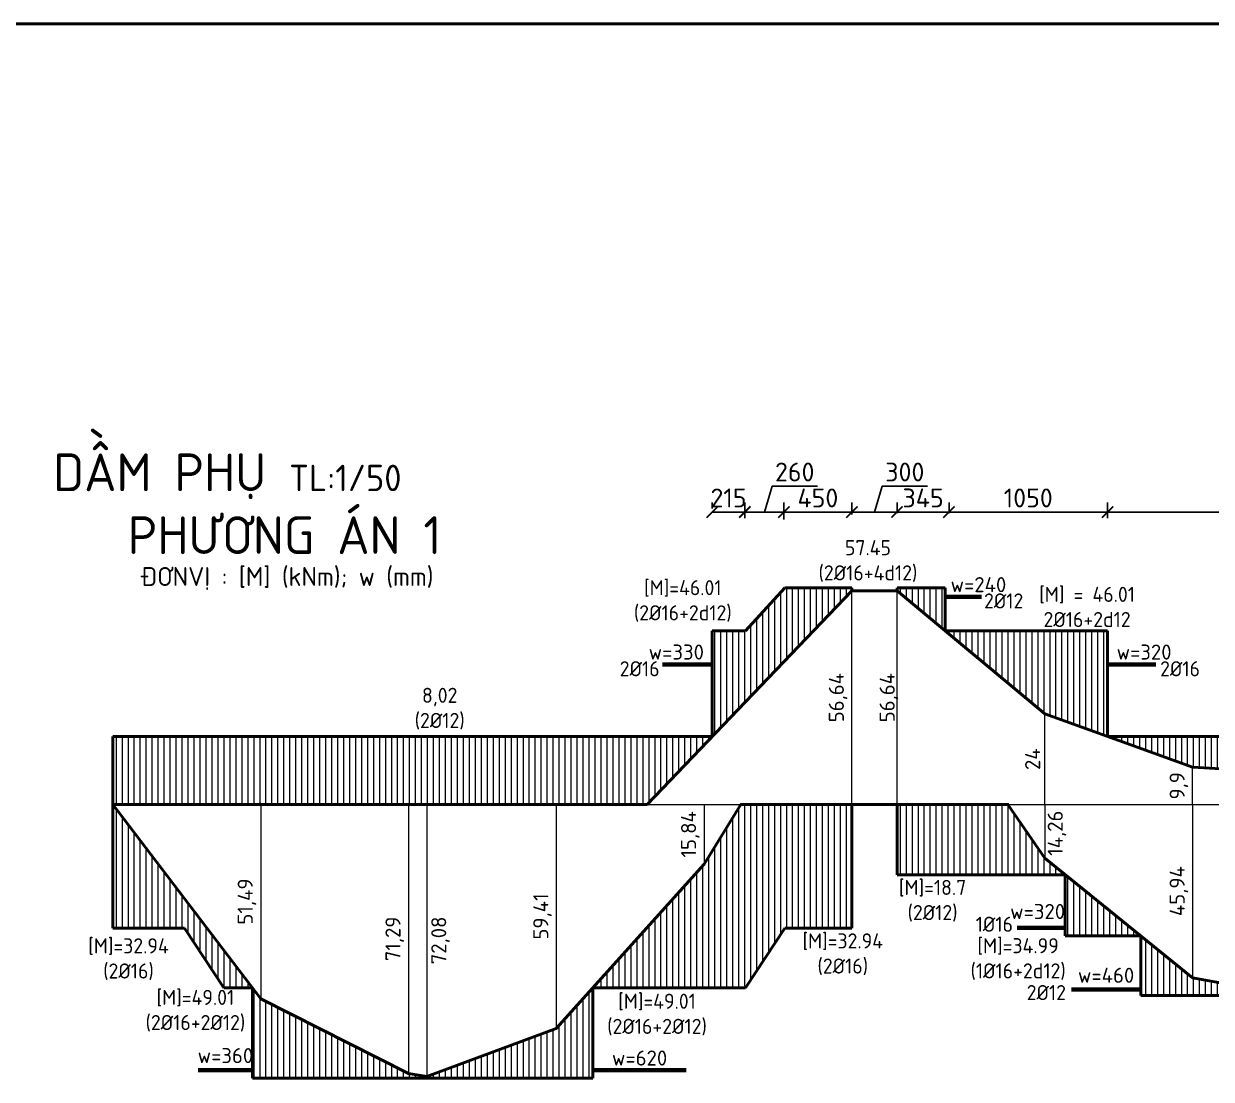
# Model space of a CAD drawing. Header units: millimetres. Extents: x 0 to 4970, y -594 to 1412.
# Drawn here: x 1896.7 to 2054.2, y 440.9 to 580.8 of the extents above; entities that cross this region are included whole.
import ezdxf

# ---------------------------------------------------------------- set-up
doc = ezdxf.new("R2010")
doc.units = ezdxf.units.MM
doc.header["$LTSCALE"] = 0.35
doc.header["$PDMODE"] = 3
doc.layers.get('0').update_dxf_attribs({"lineweight": 50})
for name, color, linetype, lineweight in [('Cotthepcat', 3, 'Continuous', 70), ('DuongBaoBieuDo', 2, 'Continuous', 50), ('Kich Thuoc', 1, 'Continuous', 20), ('Ky Hieu', 4, 'Continuous', 20), ('Text', 40, 'Continuous', 20)]:
    doc.layers.add(name, color=color, linetype=linetype, lineweight=lineweight)
doc.styles.get("Standard").update_dxf_attribs({"font": 'isocpeur.ttf'})
doc.styles.add('VN', font='')
doc.styles.get('VN').set_extended_font_data('TCVN 7284')
doc.dimstyles.new('Dim50', dxfattribs={"dimtxt": 2.5, "dimasz": 1.5, "dimexe": 1.25, "dimexo": 0.625, "dimtad": 1, "dimlfac": 50, "dimtxsty": 'Standard', "dimblk": 'ARCHTICK', "dimcen": 2.5, "dimadec": 0, "dimazin": 0, "dimtfac": 1, "dimtmove": 0, "dimatfit": 3, "dimfxl": 1, "dimarcsym": 0})
doc.dimstyles.new('Dim50KT', dxfattribs={"dimtxt": 2.5, "dimasz": 1.5, "dimexe": 1.25, "dimexo": 0.625, "dimtad": 1, "dimlfac": 50, "dimtxsty": 'Standard', "dimblk": 'ARCHTICK', "dimcen": 2.5, "dimse1": 1, "dimse2": 1, "dimsd1": 1, "dimsd2": 1, "dimadec": 0, "dimazin": 0, "dimtfac": 1, "dimtmove": 0, "dimatfit": 3, "dimfxl": 1, "dimarcsym": 0})
doc.dimstyles.new('DimBDB2', dxfattribs={"dimtxt": 2, "dimasz": 1.5, "dimexe": 1.25, "dimexo": 0.625, "dimtad": 1, "dimlfac": 2, "dimtxsty": 'Standard', "dimblk": 'ARCHTICK', "dimcen": 2.5, "dimse1": 1, "dimse2": 1, "dimsd1": 1, "dimsd2": 1, "dimadec": 0, "dimazin": 0, "dimtfac": 1, "dimtmove": 0, "dimatfit": 3, "dimfxl": 1, "dimarcsym": 0})

# ---------------------------------------------------------------- blocks, each defined once
blk = doc.blocks.new('*D79')
at = {"layer": 'Defpoints', "color": 0}
for p in [(1972.16, 442.06), (1984.56, 442.06), (1984.56, 442.06)]:
    blk.add_point(p, dxfattribs=at)
at = {"layer": 'Kich Thuoc', "color": 0, "insert": (1978.36, 443.69), "char_height": 2.5, "attachment_point": 5}
blk.add_mtext('{\\H0.8x;w=620}', dxfattribs=at)
blk = doc.blocks.new('_ArchTick')
at = {"color": 0, "linetype": 'ByBlock', "const_width": 0.15}
blk.add_lwpolyline([(-0.5, -0.5), (0.5, 0.5)], dxfattribs=at)
blk = doc.blocks.new('*D80')
at = {"layer": 'Defpoints', "color": 0}
for p in [(1981.4, 495.87), (1988, 495.87), (1988, 493.3)]:
    blk.add_point(p, dxfattribs=at)
at = {"layer": 'Kich Thuoc', "color": 0, "insert": (1983.23, 497.5), "char_height": 2.5, "attachment_point": 5}
blk.add_mtext('{\\H0.8x;w=330}', dxfattribs=at)
blk = doc.blocks.new('*D81')
at = {"layer": 'Defpoints', "color": 0}
for p in [(2018.9, 504.82), (2023.7, 504.82), (2023.7, 504.82)]:
    blk.add_point(p, dxfattribs=at)
at = {"layer": 'Kich Thuoc', "color": 0, "insert": (2023.3, 506.44), "char_height": 2.5, "attachment_point": 5}
blk.add_mtext('{\\H0.8x;w=240}', dxfattribs=at)
blk = doc.blocks.new('*D82')
at = {"layer": 'Defpoints', "color": 0}
for p in [(2040.42, 495.87), (2046.82, 495.87), (2046.82, 495.87)]:
    blk.add_point(p, dxfattribs=at)
at = {"layer": 'Kich Thuoc', "color": 0, "insert": (2045.27, 497.5), "char_height": 2.5, "attachment_point": 5}
blk.add_mtext('{\\H0.8x;w=320}', dxfattribs=at)
blk = doc.blocks.new('*D6')
at = {"layer": 'Defpoints', "color": 0}
for p in [(2029.21, 461.47), (2035.61, 461.49), (2035.61, 461.47)]:
    blk.add_point(p, dxfattribs=at)
at = {"layer": 'Kich Thuoc', "color": 0, "insert": (2031.15, 463.11), "char_height": 2.5, "attachment_point": 5}
blk.add_mtext('{\\H0.8x;w=320}', dxfattribs=at)
blk = doc.blocks.new('*D7')
at = {"layer": 'Defpoints', "color": 0}
for p in [(2035.63, 453.03), (2044.83, 453.03), (2044.83, 453.03)]:
    blk.add_point(p, dxfattribs=at)
at = {"layer": 'Kich Thuoc', "color": 0, "insert": (2040.23, 454.66), "char_height": 2.5, "attachment_point": 5}
blk.add_mtext('{\\H0.8x;w=460}', dxfattribs=at)
blk = doc.blocks.new('*D85')
at = {"layer": 'Defpoints', "color": 0}
for p in [(1928.11, 477.3), (1928.11, 451.55), (1928.11, 451.55)]:
    blk.add_point(p, dxfattribs=at)
at = {"layer": 'Kich Thuoc', "color": 0, "insert": (1926.29, 464.43), "char_height": 2, "attachment_point": 5, "rotation": 90}
blk.add_mtext('51,49', dxfattribs=at)
blk = doc.blocks.new('*D86')
at = {"layer": 'Defpoints', "color": 0}
for p in [(1947.71, 477.3), (1947.71, 441.65), (1947.71, 441.65)]:
    blk.add_point(p, dxfattribs=at)
at = {"layer": 'Kich Thuoc', "color": 0, "insert": (1945.89, 459.48), "char_height": 2, "attachment_point": 5, "rotation": 90}
blk.add_mtext('71,29', dxfattribs=at)
blk = doc.blocks.new('*D87')
at = {"layer": 'Defpoints', "color": 0}
for p in [(1950.16, 477.3), (1950.16, 441.26), (1953.78, 441.26)]:
    blk.add_point(p, dxfattribs=at)
at = {"layer": 'Kich Thuoc', "color": 0, "insert": (1951.96, 459.28), "char_height": 2, "attachment_point": 5, "rotation": 90}
blk.add_mtext('72,08', dxfattribs=at)
blk = doc.blocks.new('*D88')
at = {"layer": 'Defpoints', "color": 0}
for p in [(1967.31, 477.3), (1967.31, 447.59), (1967.31, 447.59)]:
    blk.add_point(p, dxfattribs=at)
at = {"layer": 'Kich Thuoc', "color": 0, "insert": (1965.49, 462.45), "char_height": 2, "attachment_point": 5, "rotation": 90}
blk.add_mtext('59,41', dxfattribs=at)
blk = doc.blocks.new('*D89')
at = {"layer": 'Defpoints', "color": 0}
for p in [(1986.91, 477.3), (1986.91, 469.38), (1986.91, 469.38)]:
    blk.add_point(p, dxfattribs=at)
at = {"layer": 'Kich Thuoc', "color": 0, "insert": (1985.09, 473.34), "char_height": 2, "attachment_point": 5, "rotation": 90}
blk.add_mtext('15,84', dxfattribs=at)
blk = doc.blocks.new('*D90')
at = {"layer": 'Defpoints', "color": 0}
for p in [(2006.51, 505.62), (2006.51, 477.3), (2006.51, 477.3)]:
    blk.add_point(p, dxfattribs=at)
at = {"layer": 'Kich Thuoc', "color": 0, "insert": (2004.69, 491.46), "char_height": 2, "attachment_point": 5, "rotation": 90}
blk.add_mtext('56,64', dxfattribs=at)
blk = doc.blocks.new('*D91')
at = {"layer": 'Defpoints', "color": 0}
for p in [(2012.51, 505.62), (2012.51, 477.3), (2013.25, 477.3)]:
    blk.add_point(p, dxfattribs=at)
at = {"layer": 'Kich Thuoc', "color": 0, "insert": (2011.43, 491.46), "char_height": 2, "attachment_point": 5, "rotation": 90}
blk.add_mtext('56,64', dxfattribs=at)
blk = doc.blocks.new('*D92')
at = {"layer": 'Defpoints', "color": 0}
for p in [(2032.11, 489.3), (2032.11, 477.3), (2032.11, 477.3)]:
    blk.add_point(p, dxfattribs=at)
at = {"layer": 'Kich Thuoc', "color": 0, "insert": (2030.49, 483.3), "char_height": 2, "attachment_point": 5, "rotation": 90}
blk.add_mtext('24', dxfattribs=at)
blk = doc.blocks.new('*D93')
at = {"layer": 'Defpoints', "color": 0}
for p in [(2032.11, 477.3), (2032.88, 470.17), (2035.55, 470.17)]:
    blk.add_point(p, dxfattribs=at)
at = {"layer": 'Kich Thuoc', "color": 0, "insert": (2033.72, 473.49), "char_height": 2, "attachment_point": 5, "rotation": 90}
blk.add_mtext('14,26', dxfattribs=at)
blk = doc.blocks.new('*D94')
at = {"layer": 'Defpoints', "color": 0}
for p in [(2051.71, 482.25), (2051.71, 477.3), (2051.71, 477.3)]:
    blk.add_point(p, dxfattribs=at)
at = {"layer": 'Kich Thuoc', "color": 0, "insert": (2049.89, 479.77), "char_height": 2, "attachment_point": 5, "rotation": 90}
blk.add_mtext('9,9', dxfattribs=at)
blk = doc.blocks.new('*D96')
at = {"layer": 'Defpoints', "color": 0}
for p in [(2051.71, 477.3), (2051.71, 454.33), (2051.71, 454.33)]:
    blk.add_point(p, dxfattribs=at)
at = {"layer": 'Kich Thuoc', "color": 0, "insert": (2049.89, 465.81), "char_height": 2, "attachment_point": 5, "rotation": 90}
blk.add_mtext('45,94', dxfattribs=at)
blk = doc.blocks.new('*D14')
at = {"layer": 'Defpoints', "color": 0}
for p in [(1917.23, 442.39), (1929.63, 442.39), (1929.63, 442.39)]:
    blk.add_point(p, dxfattribs=at)
at = {"layer": 'Kich Thuoc', "color": 0, "insert": (1923.43, 444.01), "char_height": 2.5, "attachment_point": 5}
blk.add_mtext('{\\H0.8x;w=360}', dxfattribs=at)
blk = doc.blocks.new('*D15')
at = {"layer": 'Defpoints', "color": 0}
for p in [(1988, 515.92), (1992.31, 516.06), (1992.31, 515.92)]:
    blk.add_point(p, dxfattribs=at)
at = {"layer": 'Kich Thuoc', "color": 0, "lineweight": -2}
for p, q in [((1988, 516.55), (1988, 517.31)), ((1992.31, 516.55), (1992.31, 517.31)), ((1988, 516.06), (1992.31, 516.06))]:
    blk.add_line(p, q, dxfattribs=at)
at = {"layer": 'Kich Thuoc', "color": 0, "lineweight": -2, "xscale": 1.5, "yscale": 1.5, "zscale": 1.5, "rotation": 180}
blk.add_blockref('_ArchTick', (1988, 516.06), dxfattribs=at)
at = {"layer": 'Kich Thuoc', "color": 0, "lineweight": -2, "xscale": 1.5, "yscale": 1.5, "zscale": 1.5}
blk.add_blockref('_ArchTick', (1992.31, 516.06), dxfattribs=at)
at = {"layer": 'Kich Thuoc', "color": 0, "insert": (1990.16, 517.93), "char_height": 2.5, "attachment_point": 5}
blk.add_mtext('215', dxfattribs=at)
blk = doc.blocks.new('*D16')
at = {"layer": 'Defpoints', "color": 0}
for p in [(1997.51, 516.06), (1992.31, 514.62), (1997.51, 514.47)]:
    blk.add_point(p, dxfattribs=at)
at = {"layer": 'Kich Thuoc', "color": 0, "lineweight": -2}
for p, q in [((1994.91, 516.06), (1995.94, 519.49)), ((1995.94, 519.49), (2001.94, 519.49)), ((1992.31, 515.24), (1992.31, 517.31)), ((1997.51, 515.09), (1997.51, 517.31)), ((1992.31, 516.06), (1997.51, 516.06))]:
    blk.add_line(p, q, dxfattribs=at)
at = {"layer": 'Kich Thuoc', "color": 0, "lineweight": -2, "xscale": 1.5, "yscale": 1.5, "zscale": 1.5, "rotation": 180}
blk.add_blockref('_ArchTick', (1992.31, 516.06), dxfattribs=at)
at = {"layer": 'Kich Thuoc', "color": 0, "lineweight": -2, "xscale": 1.5, "yscale": 1.5, "zscale": 1.5}
blk.add_blockref('_ArchTick', (1997.51, 516.06), dxfattribs=at)
at = {"layer": 'Kich Thuoc', "color": 0, "insert": (1998.94, 521.37), "char_height": 2.5, "attachment_point": 5}
blk.add_mtext('260', dxfattribs=at)
blk = doc.blocks.new('*D17')
at = {"layer": 'Defpoints', "color": 0}
for p in [(2006.51, 516.06), (2006.51, 515.09), (1997.51, 514.47)]:
    blk.add_point(p, dxfattribs=at)
at = {"layer": 'Kich Thuoc', "color": 0, "lineweight": -2}
for p, q in [((1997.51, 515.09), (1997.51, 517.31)), ((2006.51, 515.72), (2006.51, 517.31)), ((1997.51, 516.06), (2006.51, 516.06))]:
    blk.add_line(p, q, dxfattribs=at)
at = {"layer": 'Kich Thuoc', "color": 0, "lineweight": -2, "xscale": 1.5, "yscale": 1.5, "zscale": 1.5, "rotation": 180}
blk.add_blockref('_ArchTick', (1997.51, 516.06), dxfattribs=at)
at = {"layer": 'Kich Thuoc', "color": 0, "lineweight": -2, "xscale": 1.5, "yscale": 1.5, "zscale": 1.5}
blk.add_blockref('_ArchTick', (2006.51, 516.06), dxfattribs=at)
at = {"layer": 'Kich Thuoc', "color": 0, "insert": (2002.01, 517.93), "char_height": 2.5, "attachment_point": 5}
blk.add_mtext('450', dxfattribs=at)
blk = doc.blocks.new('*D18')
at = {"layer": 'Defpoints', "color": 0}
for p in [(2006.51, 515.09), (2012.51, 516.06), (2012.51, 515.31)]:
    blk.add_point(p, dxfattribs=at)
at = {"layer": 'Kich Thuoc', "color": 0, "lineweight": -2}
for p, q in [((2009.51, 516.06), (2010.54, 519.49)), ((2010.54, 519.49), (2016.54, 519.49)), ((2006.51, 515.72), (2006.51, 517.31)), ((2012.51, 515.93), (2012.51, 517.31)), ((2006.51, 516.06), (2012.51, 516.06))]:
    blk.add_line(p, q, dxfattribs=at)
at = {"layer": 'Kich Thuoc', "color": 0, "lineweight": -2, "xscale": 1.5, "yscale": 1.5, "zscale": 1.5, "rotation": 180}
blk.add_blockref('_ArchTick', (2006.51, 516.06), dxfattribs=at)
at = {"layer": 'Kich Thuoc', "color": 0, "lineweight": -2, "xscale": 1.5, "yscale": 1.5, "zscale": 1.5}
blk.add_blockref('_ArchTick', (2012.51, 516.06), dxfattribs=at)
at = {"layer": 'Kich Thuoc', "color": 0, "insert": (2013.54, 521.37), "char_height": 2.5, "attachment_point": 5}
blk.add_mtext('300', dxfattribs=at)
blk = doc.blocks.new('*D19')
at = {"layer": 'Defpoints', "color": 0}
for p in [(2012.51, 515.31), (2019.4, 516.06), (2019.4, 515.31)]:
    blk.add_point(p, dxfattribs=at)
at = {"layer": 'Kich Thuoc', "color": 0, "lineweight": -2}
for p, q in [((2012.51, 515.93), (2012.51, 517.31)), ((2019.4, 515.93), (2019.4, 517.31)), ((2012.51, 516.06), (2019.4, 516.06))]:
    blk.add_line(p, q, dxfattribs=at)
at = {"layer": 'Kich Thuoc', "color": 0, "lineweight": -2, "xscale": 1.5, "yscale": 1.5, "zscale": 1.5, "rotation": 180}
blk.add_blockref('_ArchTick', (2012.51, 516.06), dxfattribs=at)
at = {"layer": 'Kich Thuoc', "color": 0, "lineweight": -2, "xscale": 1.5, "yscale": 1.5, "zscale": 1.5}
blk.add_blockref('_ArchTick', (2019.4, 516.06), dxfattribs=at)
at = {"layer": 'Kich Thuoc', "color": 0, "insert": (2015.96, 517.93), "char_height": 2.5, "attachment_point": 5}
blk.add_mtext('345', dxfattribs=at)
blk = doc.blocks.new('*D20')
at = {"layer": 'Defpoints', "color": 0}
for p in [(2019.4, 515.31), (2040.42, 516.06), (2040.42, 514.64)]:
    blk.add_point(p, dxfattribs=at)
at = {"layer": 'Kich Thuoc', "color": 0, "lineweight": -2}
for p, q in [((2019.4, 515.93), (2019.4, 517.31)), ((2040.42, 515.27), (2040.42, 517.31)), ((2019.4, 516.06), (2040.42, 516.06))]:
    blk.add_line(p, q, dxfattribs=at)
at = {"layer": 'Kich Thuoc', "color": 0, "lineweight": -2, "xscale": 1.5, "yscale": 1.5, "zscale": 1.5, "rotation": 180}
blk.add_blockref('_ArchTick', (2019.4, 516.06), dxfattribs=at)
at = {"layer": 'Kich Thuoc', "color": 0, "lineweight": -2, "xscale": 1.5, "yscale": 1.5, "zscale": 1.5}
blk.add_blockref('_ArchTick', (2040.42, 516.06), dxfattribs=at)
at = {"layer": 'Kich Thuoc', "color": 0, "insert": (2029.91, 517.93), "char_height": 2.5, "attachment_point": 5}
blk.add_mtext('1050', dxfattribs=at)
blk = doc.blocks.new('*D21')
at = {"layer": 'Defpoints', "color": 0}
for p in [(2082.36, 516.06), (2082.36, 515.31), (2040.42, 514.64)]:
    blk.add_point(p, dxfattribs=at)
at = {"layer": 'Kich Thuoc', "color": 0, "lineweight": -2}
for p, q in [((2040.42, 515.27), (2040.42, 517.31)), ((2082.36, 515.93), (2082.36, 517.31)), ((2040.42, 516.06), (2082.36, 516.06))]:
    blk.add_line(p, q, dxfattribs=at)
at = {"layer": 'Kich Thuoc', "color": 0, "lineweight": -2, "xscale": 1.5, "yscale": 1.5, "zscale": 1.5, "rotation": 180}
blk.add_blockref('_ArchTick', (2040.42, 516.06), dxfattribs=at)
at = {"layer": 'Kich Thuoc', "color": 0, "lineweight": -2, "xscale": 1.5, "yscale": 1.5, "zscale": 1.5}
blk.add_blockref('_ArchTick', (2082.36, 516.06), dxfattribs=at)
at = {"layer": 'Kich Thuoc', "color": 0, "insert": (2061.39, 517.93), "char_height": 2.5, "attachment_point": 5}
blk.add_mtext('2100', dxfattribs=at)

msp = doc.modelspace()

# ---------------------------------------------------------------- hatches: boundary and pattern name
at = {"layer": 'Ky Hieu'}
h = msp.add_hatch(dxfattribs=at)
h.set_pattern_fill('LINE', color=256, scale=0.25, angle=90, style=0)
h.paths.add_polyline_path([(2006.510771, 505.617938), (2006.510771, 506.017938), (1997.610771, 506.017938), (1992.410771, 500.297938), (1988.001263, 500.297938), (1988.001263, 486.307938)])
h.paths.add_polyline_path([(2018.899987, 506.017938), (2012.510771, 506.017938), (2012.510771, 505.617938), (2018.899987, 500.297938)])
h.paths.add_polyline_path([(2040.423395, 500.297938), (2018.899987, 500.297938), (2032.110771, 489.297938), (2040.423395, 486.307938)])
h.paths.add_polyline_path([(2090.910771, 488.112938), (2097.357399, 492.697938), (2082.357399, 492.697938), (2082.357399, 486.307938), (2040.423395, 486.307938), (2041.910771, 485.772938), (2051.710771, 482.247938), (2071.310771, 481.097938)])
h.paths.add_polyline_path([(2106.468447, 499.177938), (2097.357399, 499.177938), (2097.357399, 492.697938)])
h.paths.add_polyline_path([(2110.510771, 502.052938), (2110.510771, 502.697938), (2106.468447, 502.697938), (2106.468447, 499.177938)])
h.paths.add_polyline_path([(2120.34229, 502.697938), (2116.510771, 502.697938), (2116.510771, 502.052938), (2120.34229, 499.180276)])
h.paths.add_polyline_path([(2135.810771, 499.177938), (2120.345408, 499.177938), (2136.110771, 487.357938), (2155.710771, 479.872938), (2165.510771, 479.811695), (2165.510771, 492.697938), (2141.010771, 492.697938)])
h = msp.add_hatch(dxfattribs=at)
h.set_pattern_fill('LINE', color=256, scale=0.25, angle=90, style=0)
h.paths.add_polyline_path([(1988.001263, 486.307938), (1908.510771, 486.307938), (1908.510771, 477.297938), (1979.364771, 477.297938)])
h = msp.add_hatch(dxfattribs=at)
h.set_pattern_fill('LINE', color=256, scale=0.25, angle=90, style=0)
h.paths.add_polyline_path([(1908.510771, 477.297938), (1908.510771, 460.897938), (1918.010771, 460.897938), (1923.210771, 452.977938), (1927.0259, 452.977938)])
h.paths.add_polyline_path([(1928.110771, 451.552938), (1927.0259, 452.977938), (1927.0259, 441.012938), (1972.155664, 441.012938), (1972.155664, 452.977938), (1967.310771, 447.592938), (1950.160771, 441.257938), (1947.710771, 441.652938)])
h.paths.add_polyline_path([(1997.610771, 460.897938), (2006.510771, 460.897938), (2006.510771, 477.297938), (1991.810771, 477.297938), (1986.910771, 469.377938), (1972.155664, 452.977938), (1992.410771, 452.977938)])
h.paths.add_polyline_path([(2027.210771, 477.297938), (2012.510771, 477.297938), (2012.510771, 467.977938), (2034.820619, 467.977938), (2032.110771, 470.167938)])
h.paths.add_polyline_path([(2034.820619, 467.977938), (2034.820619, 459.887938), (2044.830973, 459.887938)])
h.paths.add_polyline_path([(2051.710771, 454.327938), (2044.830973, 459.887938), (2044.830973, 451.987938), (2078.190569, 451.987938), (2078.190569, 459.887938), (2071.310771, 454.327938), (2061.510771, 452.542938)])
h.paths.add_polyline_path([(2088.200922, 467.977938), (2078.190569, 459.887938), (2088.200922, 459.887938)])
h.paths.add_polyline_path([(2110.510771, 477.297938), (2095.810771, 477.297938), (2090.910771, 470.167938), (2088.200922, 467.977938), (2110.510771, 467.977938)])
h.paths.add_polyline_path([(2136.110771, 470.172938), (2131.210771, 477.297938), (2116.510771, 477.297938), (2116.510771, 467.977938), (2135.810771, 467.977938), (2141.010771, 459.847938), (2148.882623, 459.847938)])
h.paths.add_polyline_path([(2148.882623, 459.847938), (2148.882623, 451.987938), (2165.510771, 451.987938), (2165.510771, 452.542938), (2155.710771, 454.327938)])
h.paths.add_polyline_path([(2130.44067, 460.585083), (2142.04067, 460.585083), (2142.04067, 453.65175), (2130.44067, 453.65175)], flags=9)

# ---------------------------------------------------------------- linework, layer by layer
msp.add_lwpolyline([(1741.949444, 580.785388), (2279.991956, 580.785388), (2279.991956, 139.638217), (1741.949444, 139.638217)], close=True)
at = {"layer": 'Cotthepcat'}
for p, q in [((2018.899987, 504.818168), (2023.699987, 504.818168)), ((1988.001263, 495.872171), (1981.401263, 495.872171)), ((2040.423395, 495.872171), (2046.823395, 495.872171)), ((2034.820619, 460.930359), (2028.420619, 460.930359)), ((2044.830973, 452.776418), (2035.630973, 452.776418)), ((1919.8259, 442.060816), (1927.0259, 442.060816))]:
    msp.add_line(p, q, dxfattribs=at)
at = {"layer": 'Cotthepcat', "linetype": 'Continuous'}
msp.add_line((1972.155664, 442.060816), (1984.555664, 442.060816), dxfattribs=at)
at = {"layer": 'DuongBaoBieuDo'}
for p, q in [((1992.410771, 500.297938), (1997.610771, 506.017938)), ((1997.610771, 506.017938), (1992.410771, 500.297938)), ((2006.510771, 506.017938), (1997.610771, 506.017938)), ((2006.510771, 506.017938), (2006.510771, 505.617938)), ((2018.899987, 506.017938), (2012.510771, 506.017938)), ((2012.510771, 506.017938), (2012.510771, 505.617938)), ((2018.899987, 506.017938), (2018.899987, 500.297938)), ((2018.899987, 500.297938), (2018.899987, 506.017938)), ((1988.001263, 500.297938), (1992.410771, 500.297938)), ((1988.001263, 500.297938), (1988.001263, 486.307938)), ((1988.001263, 500.297938), (1988.001263, 486.307938)), ((1992.410771, 500.297938), (1988.001263, 500.297938)), ((1988.001263, 500.297938), (1988.001263, 486.307938)), ((2018.899987, 500.297938), (2040.423395, 500.297938)), ((2040.423395, 500.297938), (2018.899987, 500.297938)), ((2040.423395, 486.307938), (2040.423395, 500.297938)), ((1988.001263, 486.307938), (1908.510771, 486.307938)), ((1908.510771, 477.297938), (1908.510771, 486.307938)), ((1988.001263, 486.307938), (1908.510771, 486.307938)), ((1908.510771, 486.307938), (1908.510771, 477.297938)), ((2082.357399, 486.307938), (2040.423395, 486.307938)), ((2082.357399, 486.307938), (2040.423395, 486.307938)), ((1908.510771, 477.297938), (1908.510771, 460.897938)), ((1908.510771, 477.297938), (1908.510771, 460.897938)), ((2006.510771, 477.297938), (2006.510771, 460.897938)), ((2012.510771, 477.297938), (2012.510771, 467.977938)), ((2034.820619, 467.977938), (2012.510771, 467.977938)), ((2012.510771, 467.977938), (2034.820619, 467.977938)), ((2034.820619, 459.887938), (2034.820619, 467.977938)), ((2034.820619, 467.977938), (2034.820619, 459.887938)), ((1918.010771, 460.897938), (1908.510771, 460.897938)), ((1908.510771, 460.897938), (1918.010771, 460.897938)), ((1918.010771, 460.897938), (1923.210771, 452.977938)), ((1918.010771, 460.897938), (1923.210771, 452.977938)), ((1992.410771, 452.977938), (1997.610771, 460.897938)), ((1992.410771, 452.977938), (1997.610771, 460.897938)), ((1997.610771, 460.897938), (2006.510771, 460.897938)), ((2034.820619, 459.887938), (2044.830973, 459.887938)), ((2034.820619, 459.887938), (2044.830973, 459.887938)), ((2044.830973, 451.987938), (2044.830973, 459.887938)), ((2044.830973, 459.887938), (2044.830973, 451.987938)), ((1923.210771, 452.977938), (1927.0259, 452.977938)), ((1923.210771, 452.977938), (1927.0259, 452.977938)), ((1927.0259, 452.977938), (1927.0259, 441.012938)), ((1927.0259, 452.977938), (1927.0259, 441.012938)), ((1972.155664, 452.977938), (1992.410771, 452.977938)), ((1972.155664, 441.012938), (1972.155664, 452.977938)), ((1972.155664, 441.012938), (1972.155664, 452.977938)), ((1972.155664, 452.977938), (1992.410771, 452.977938)), ((2044.830973, 451.987938), (2078.190569, 451.987938)), ((2044.830973, 451.987938), (2078.190569, 451.987938)), ((1927.0259, 441.012938), (1972.155664, 441.012938)), ((1927.0259, 441.012938), (1972.155664, 441.012938))]:
    msp.add_line(p, q, dxfattribs=at)
for points in [[(1908.510771, 477.297938), (1979.364771, 477.297938), (2006.510771, 505.617938), (2012.510771, 505.617938), (2032.110771, 489.297938), (2041.910771, 485.772938), (2051.710771, 482.247938), (2071.310771, 481.097938), (2090.910771, 488.112938), (2097.357399, 492.697938), (2106.468447, 499.177938), (2110.510771, 502.052938), (2116.510771, 502.052938), (2120.345408, 499.177938), (2136.110771, 487.357938), (2155.710771, 479.872938), (2165.510771, 479.811695), (2165.510771, 492.697938)], [(1908.510771, 477.297938), (1928.110771, 451.552938), (1947.710771, 441.652938), (1950.160771, 441.257938), (1967.310771, 447.592938), (1986.910771, 469.377938), (1991.810771, 477.297938), (2027.210771, 477.297938), (2032.110771, 470.167938), (2051.710771, 454.327938), (2061.510771, 452.542938), (2071.310771, 454.327938), (2090.910771, 470.167938), (2095.810771, 477.297938), (2131.210771, 477.297938), (2136.110771, 470.172938), (2155.710771, 454.327938), (2165.510771, 452.542938), (2165.510771, 451.987938)]]:
    msp.add_lwpolyline(points, dxfattribs=at)
at = {"layer": 'Kich Thuoc'}
for p, q in [((1908.510771, 477.297938), (2012.510771, 477.297938)), ((2012.510771, 477.297938), (2116.510771, 477.297938))]:
    msp.add_line(p, q, dxfattribs=at)
at = {"layer": 'Ky Hieu'}
for p, q in [((1979.364771, 477.297938), (2006.510771, 505.617938)), ((2006.510771, 477.297938), (2006.510771, 505.617938)), ((2006.510771, 505.617938), (2012.510771, 505.617938)), ((2012.510771, 505.617938), (2032.110771, 489.297938)), ((2012.510771, 477.297938), (2012.510771, 505.617938)), ((2032.110771, 489.297938), (2051.710771, 482.247938)), ((2032.110771, 477.297938), (2032.110771, 489.297938)), ((2051.710771, 477.297938), (2051.710771, 482.247938)), ((2051.710771, 482.247938), (2071.310771, 481.097938)), ((1928.110771, 451.552938), (1908.510771, 477.297938)), ((1928.110771, 477.297938), (1928.110771, 451.552938)), ((1947.710771, 477.297938), (1947.710771, 441.652938)), ((1950.160771, 477.297938), (1950.160771, 441.257938)), ((1967.310771, 477.297938), (1967.310771, 447.592938)), ((1986.910771, 477.297938), (1986.910771, 469.377938)), ((1986.910771, 469.377938), (1991.810771, 477.297938)), ((2027.210771, 477.297938), (2032.110771, 470.167938)), ((2032.110771, 477.297938), (2032.110771, 470.167938)), ((2051.710771, 477.297938), (2051.710771, 454.327938)), ((1986.910771, 469.377938), (1967.310771, 447.592938)), ((2032.110771, 470.167938), (2051.710771, 454.327938)), ((2051.710771, 454.327938), (2061.510771, 452.542938)), ((1928.110771, 451.552938), (1947.710771, 441.652938)), ((1950.160771, 441.257938), (1967.310771, 447.592938)), ((1947.710771, 441.652938), (1950.160771, 441.257938))]:
    msp.add_line(p, q, dxfattribs=at)
at = {"layer": 'Ky Hieu', "color": 2}
msp.add_line((2040.423395, 486.307938), (2040.423395, 500.297938), dxfattribs=at)

# ---------------------------------------------------------------- texts
at = {"layer": 'Kich Thuoc', "char_height": 2, "width": 7.87530558, "attachment_point": 1, "style": 'VN'}
for s, insert in [('2%%C12', (2024.042477, 505.279848)), ('2%%C16', (1975.727749, 496.285218)), ('2%%C16', (2047.39739, 496.285218)), ('1%%C16', (2022.940367, 462.422723)), ('2%%C12', (2029.700526, 453.363262))]:
    msp.add_mtext(s, dxfattribs=dict(at, insert=insert))
at = {"layer": 'Text', "style": 'VN'}
for s, insert, char_height, width, attachment_point in [('^IDẦM PHỤ {\\H0.7x;TL:1/50\\P}      PHƯƠNG ÁN 1', (1922.170791, 510.486401), 5, 119.00779123, 8), ('57.45 \\P(2%%C16+4d12)', (2008.647607, 509.569083), 2, 28.27522987, 5), ('ĐƠNVỊ : [M] (kNm); w (mm)', (1931.611501, 507.25081), 2.5, 43.36754411, 5), ('[M]=46.01 \\P(2%%C16+2d12)', (1984.092542, 504.269846), 2, 27.07398563, 5), ('[M] = 46.01\\P2%%C16+2d12', (2037.710955, 503.482869), 2, 15.06192682, 5), ('8,02\\P(2%%C12)', (1951.850032, 490.004716), 2, 15.06192682, 5), ('[M]=18.7\\P(2%%C12)', (2017.218348, 464.536735), 2, 15.06192682, 5), ('[M]=32.94\\P(2%%C16)', (2005.309154, 457.450766), 2, 15.06192682, 5), ('[M]=32.94\\P(2%%C16)', (1910.578155, 456.794116), 2, 15.06192682, 5), ('[M]=34.99\\P(1%%C16+2d12)', (2028.56589, 456.810194), 2, 15.06192682, 5), ('[M]=49.01\\P(2%%C16+2%%C12)', (1919.451537, 449.961248), 2, 15.06192682, 5), ('[M]=49.01\\P(2%%C16+2%%C12)', (1980.675074, 449.455014), 2, 15.06192682, 5)]:
    msp.add_mtext(s, dxfattribs=dict(at, insert=insert, char_height=char_height, width=width, attachment_point=attachment_point))

# ---------------------------------------------------------------- dimensions: what is measured, and where the dimension line sits
at = {"layer": 'Kich Thuoc'}
for base, p1, p2, picture, middle in [((1997.510771, 516.056599), (1992.310771, 514.616816), (1997.510771, 514.466747), '*D16', (1996.567021, 521.369099)), ((2012.510771, 516.056599), (2006.510771, 515.091747), (2012.510771, 515.306599), '*D18', (2011.167021, 521.369099)), ((2006.510771, 516.056599), (1997.510771, 514.466747), (2006.510771, 515.091747), '*D17', (2002.010771, 517.931599))]:
    dim = msp.add_linear_dim(base=base, p1=p1, p2=p2, dimstyle='Dim50', override={"dimtmove": 1}, dxfattribs=at)
    dim.commit()
    dim.dimension.update_dxf_attribs({"geometry": picture, "text_midpoint": middle})
for base, p1, p2, text, dimstyle, picture, middle in [((1992.310771, 516.056599), (1988.001263, 515.920075), (1992.310771, 515.920075), '215', 'Dim50', '*D15', (1990.156017, 516.056599)), ((2023.699987, 504.818168), (2018.899987, 504.818168), (2023.699987, 504.818168), '{\\H0.8x;w=<>}', 'Dim50KT', '*D81', (2023.304052, 504.818168)), ((1988.001263, 495.872171), (1981.401263, 495.872171), (1988.001263, 493.302938), '{\\H0.8x;w=<>}', 'Dim50KT', '*D80', (1983.234582, 495.872171)), ((2046.823395, 495.872171), (2040.423395, 495.872171), (2046.823395, 495.872171), '{\\H0.8x;w=<>}', 'Dim50KT', '*D82', (2045.267749, 495.872171)), ((2035.614053, 461.487744), (2029.214053, 461.468953), (2035.614053, 461.468953), '{\\H0.8x;w=<>}', 'Dim50KT', '*D6', (2031.153525, 461.487744))]:
    dim = msp.add_linear_dim(base=base, p1=p1, p2=p2, text=text, dimstyle=dimstyle, dxfattribs=at)
    dim.commit()
    dim.dimension.update_dxf_attribs({"geometry": picture, "text_midpoint": middle, "dimtype": 160})
for base, p1, p2, text, picture, middle in [((2019.402509, 516.056599), (2012.510771, 515.306599), (2019.402509, 515.306599), '345', '*D19', (2015.95664, 517.931599)), ((2040.423395, 516.056599), (2019.402509, 515.306599), (2040.423395, 514.644906), '1050', '*D20', (2029.912952, 517.931599)), ((2082.357399, 516.056599), (2040.423395, 514.644906), (2082.357399, 515.306599), '2100', '*D21', (2061.390397, 517.931599))]:
    dim = msp.add_linear_dim(base=base, p1=p1, p2=p2, text=text, dimstyle='Dim50', override={"dimtmove": 1}, dxfattribs=at)
    dim.commit()
    dim.dimension.update_dxf_attribs({"geometry": picture, "text_midpoint": middle})
for base, p1, p2, picture, middle in [((2006.510771, 477.297938), (2006.510771, 505.617938), (2006.510771, 477.297938), '*D90', (2004.685771, 491.457938)), ((2013.251526, 477.297938), (2012.510771, 505.617938), (2012.510771, 477.297938), '*D91', (2011.426526, 491.457938)), ((2032.110771, 477.297938), (2032.110771, 489.297938), (2032.110771, 477.297938), '*D92', (2030.485771, 483.297938)), ((2051.710771, 477.297938), (2051.710771, 482.247938), (2051.710771, 477.297938), '*D94', (2049.885771, 479.772938)), ((1928.110771, 451.552938), (1928.110771, 477.297938), (1928.110771, 451.552938), '*D85', (1926.285771, 464.425438)), ((1947.710771, 441.652938), (1947.710771, 477.297938), (1947.710771, 441.652938), '*D86', (1945.885771, 459.475438)), ((1967.310771, 447.592938), (1967.310771, 477.297938), (1967.310771, 447.592938), '*D88', (1965.485771, 462.445438)), ((1986.910771, 469.377938), (1986.910771, 477.297938), (1986.910771, 469.377938), '*D89', (1985.085771, 473.337938)), ((2051.710771, 454.327938), (2051.710771, 477.297938), (2051.710771, 454.327938), '*D96', (2049.885771, 465.812938))]:
    dim = msp.add_linear_dim(base=base, p1=p1, p2=p2, angle=90, dimstyle='DimBDB2', dxfattribs=at)
    dim.commit()
    dim.dimension.update_dxf_attribs({"geometry": picture, "text_midpoint": middle})
for base, p1, p2, picture, middle in [((1953.78229, 441.257938), (1950.160771, 477.297938), (1950.160771, 441.257938), '*D87', (1953.78229, 459.277938)), ((2035.546728, 470.167938), (2032.110771, 477.297938), (2032.876614, 470.167938), '*D93', (2035.546728, 473.48779))]:
    dim = msp.add_linear_dim(base=base, p1=p1, p2=p2, angle=90, dimstyle='DimBDB2', dxfattribs=at)
    dim.commit()
    dim.dimension.update_dxf_attribs({"geometry": picture, "text_midpoint": middle, "dimtype": 160})
for base, p1, p2, text, picture, middle in [((2044.830973, 453.03247), (2035.630973, 453.03247), (2044.830973, 453.03247), '{\\H0.8x;w=<>}', '*D7', (2040.230973, 454.65747)), ((1929.6259, 442.38852), (1917.2259, 442.38852), (1929.6259, 442.38852), '{\\H0.8x;w=360}', '*D14', (1923.4259, 444.01352)), ((1984.555664, 442.060816), (1972.155664, 442.060816), (1984.555664, 442.060816), '{\\H0.8x;w=<>}', '*D79', (1978.355664, 443.685816))]:
    dim = msp.add_linear_dim(base=base, p1=p1, p2=p2, text=text, dimstyle='Dim50KT', dxfattribs=at)
    dim.commit()
    dim.dimension.update_dxf_attribs({"geometry": picture, "text_midpoint": middle})

doc.saveas('drawing.dxf')
